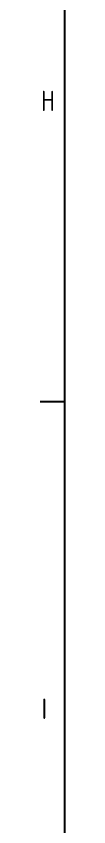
# Model space of a CAD drawing. Header units: millimetres. Extents: x 0 to 1189, y 0 to 841.
# Drawn here: x 7 to 10, y 181.7 to 281.2 of the extents above; entities that cross this region are included whole.
import ezdxf

# ---------------------------------------------------------------- set-up
doc = ezdxf.new("R2010")
doc.units = ezdxf.units.MM
doc.layers.add('162', color=7, linetype='CONTINUOUS', true_color=0xffffff)
doc.styles.add('iso-1', font='isocp.shx')

msp = doc.modelspace()

# ---------------------------------------------------------------- linework, layer by layer
at = {"layer": '162', "color": 163, "linetype": 'Continuous'}
for p, q in [((10, 10), (10, 831)), ((10, 10), (10, 410)), ((7, 233.912), (10, 233.912))]:
    msp.add_line(p, q, dxfattribs=at)

# ---------------------------------------------------------------- texts
at = {"layer": '162', "color": 163, "linetype": 'Continuous', "char_height": 2.5, "attachment_point": 7, "line_spacing_factor": 0.963855, "style": 'iso-1'}
for s, insert in [('\\W00.841;H ', (7.125, 269.584)), ('\\W01.000;I ', (7.125, 194.948))]:
    msp.add_mtext(s, dxfattribs=dict(at, insert=insert))

doc.saveas('drawing.dxf')
